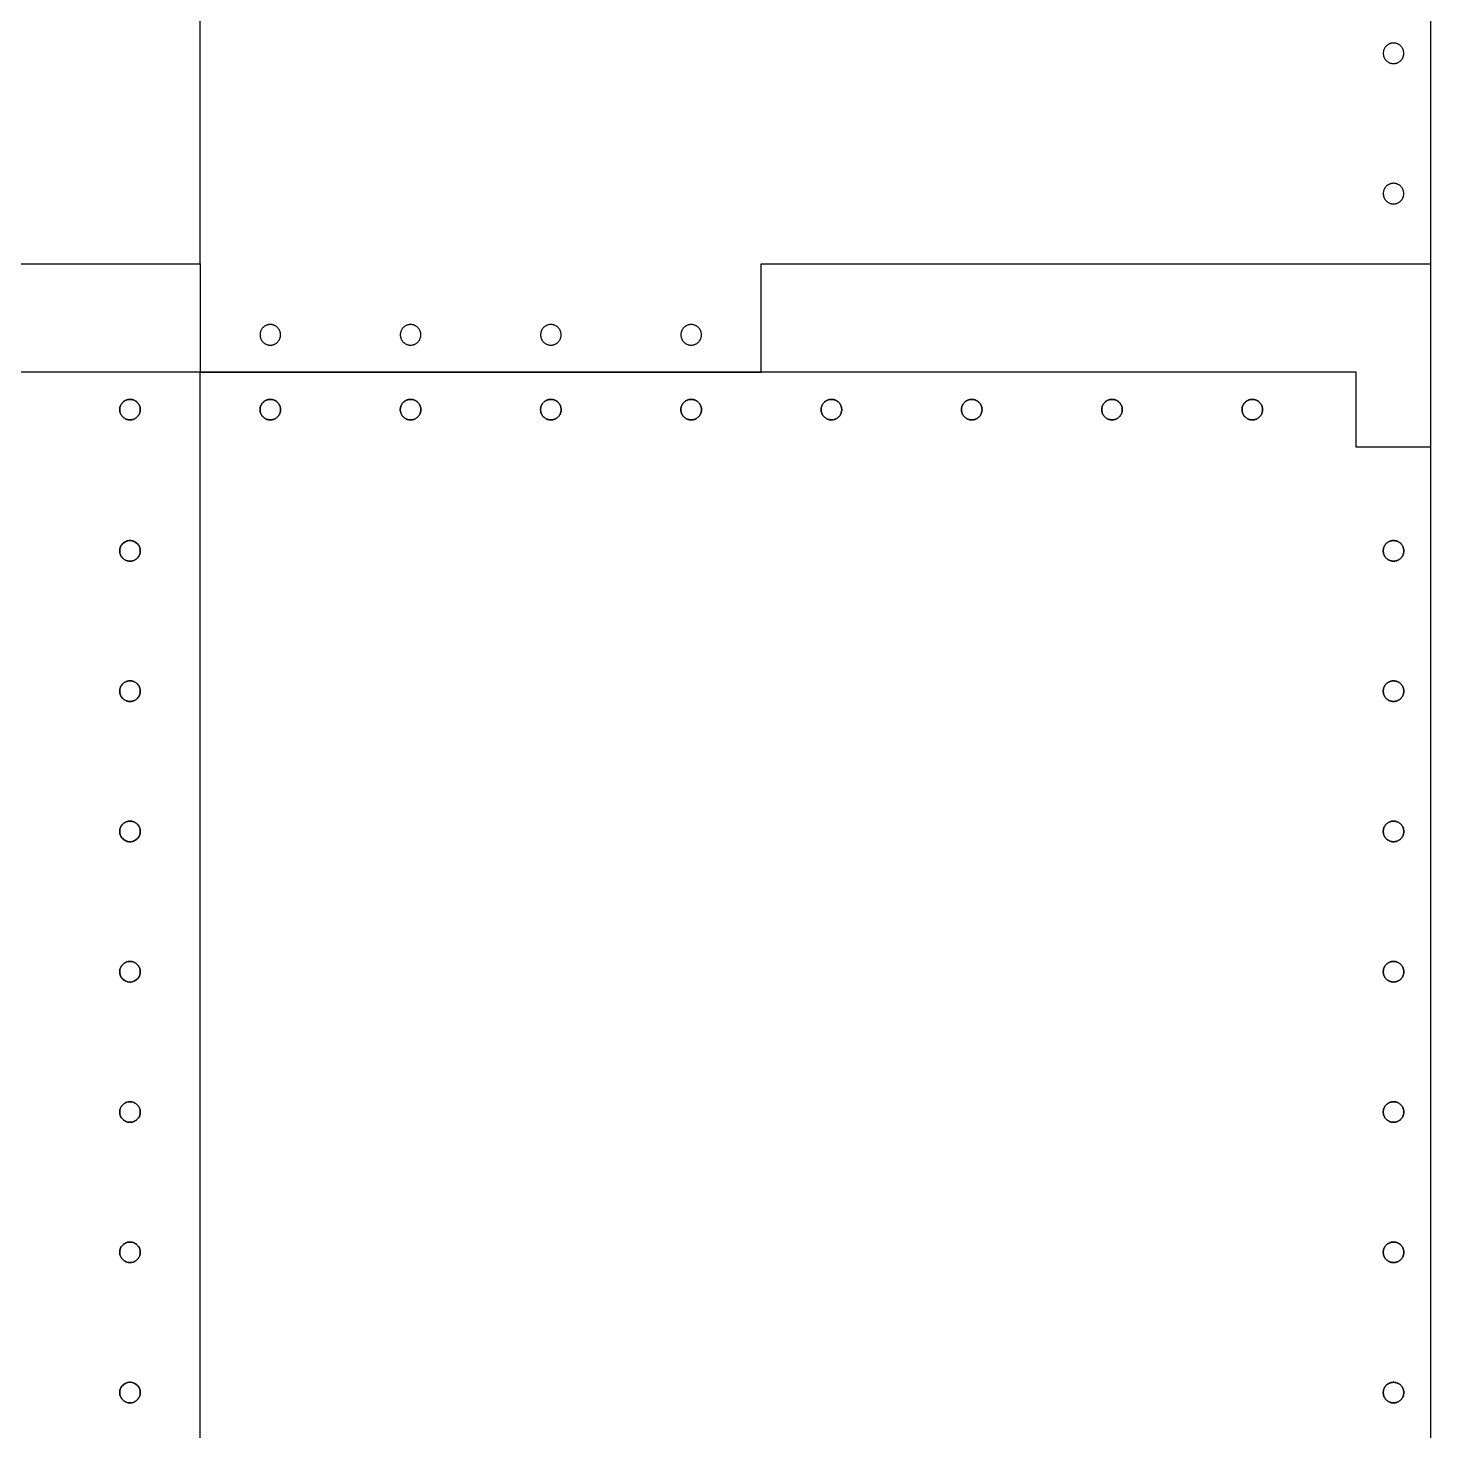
# Model space of a CAD drawing. Header units: millimetres. Extents: x -1864 to 9568, y -1616 to 1889.
# Drawn here: x -1114 to -364, y -866 to -116 of the extents above; entities that cross this region are included whole.
import ezdxf

# ---------------------------------------------------------------- set-up
doc = ezdxf.new("R2010")
doc.units = ezdxf.units.MM
doc.header["$MEASUREMENT"] = 0
doc.layers.add('cotes', color=7, linetype='Continuous', true_color=0x000000)
doc.layers.add('platen', color=7, linetype='Continuous', true_color=0x007f00)

# ---------------------------------------------------------------- blocks, each defined once
blk = doc.blocks.new('plaat base')
at = {"layer": 'platen'}
for p, q in [((658, -1200), (658, 0)), ((658, -1200, 18), (658, 0, 18)), ((1290.5, -1087.5), (1290.5, -1087.5, 18)), ((1296, -1082), (1296, -1082, 18)), ((1301.5, -1087.5), (1301.5, -1087.5, 18)), ((1296, -1093), (1296, -1093, 18)), ((1290.5, -1162.5), (1290.5, -1162.5, 18)), ((1296, -1157), (1296, -1157, 18)), ((1301.5, -1162.5), (1301.5, -1162.5, 18)), ((1296, -1168), (1296, -1168, 18)), ((695.5, -1232.5), (695.5, -1232.5, 18)), ((770.5, -1232.5), (770.5, -1232.5, 18)), ((845.5, -1232.5), (845.5, -1232.5, 18)), ((920.5, -1232.5), (920.5, -1232.5, 18)), ((690, -1238), (690, -1238, 18)), ((695.5, -1243.5), (695.5, -1243.5, 18)), ((701, -1238), (701, -1238, 18)), ((765, -1238), (765, -1238, 18)), ((770.5, -1243.5), (770.5, -1243.5, 18)), ((776, -1238), (776, -1238, 18)), ((840, -1238), (840, -1238, 18)), ((845.5, -1243.5), (845.5, -1243.5, 18)), ((851, -1238), (851, -1238, 18)), ((915, -1238), (915, -1238, 18)), ((920.5, -1243.5), (920.5, -1243.5, 18)), ((926, -1238), (926, -1238, 18))]:
    blk.add_line(p, q, dxfattribs=at)
for points in [[(1316, -1200), (1316, -1050), (1316, -900)], [(1316, -1200, 18), (1316, -1050, 18), (1316, -900, 18)], [(1316, -1200, 9), (1316, -1050, 9), (1316, -900, 9)], [(358, -1200), (508, -1200), (658, -1200)], [(358, -1200, 18), (508, -1200, 18), (658, -1200, 18)], [(358, -1200, 9), (508, -1200, 9), (658, -1200, 9)], [(658, -1200), (658, -1200, 9), (658, -1200, 18)], [(658, -1200), (658, -1229), (658, -1258)], [(658, -1200, 18), (658, -1229, 18), (658, -1258, 18)], [(658, -1200, 9), (658, -1229, 9), (658, -1258, 9)], [(958, -1258), (958, -1229), (958, -1200)], [(958, -1200), (958, -1200, 9), (958, -1200, 18)], [(958, -1258, 18), (958, -1229, 18), (958, -1200, 18)], [(958, -1200), (1137, -1200), (1316, -1200)], [(958, -1200, 18), (1137, -1200, 18), (1316, -1200, 18)], [(958, -1258, 9), (958, -1229, 9), (958, -1200, 9)], [(958, -1200, 9), (1137, -1200, 9), (1316, -1200, 9)], [(1137, -1200), (1137, -1200, 9), (1137, -1200, 18)], [(1316, -1200), (1316, -1200, 9), (1316, -1200, 18)], [(658, -1229), (658, -1229, 9), (658, -1229, 18)], [(958, -1229), (958, -1229, 9), (958, -1229, 18)], [(658, -1258), (658, -1258, 9), (658, -1258, 18)], [(658, -1258), (808, -1258), (958, -1258)], [(658, -1258, 18), (808, -1258, 18), (958, -1258, 18)], [(658, -1258, 9), (808, -1258, 9), (958, -1258, 9)], [(808, -1258), (808, -1258, 9), (808, -1258, 18)], [(958, -1258), (958, -1258, 9), (958, -1258, 18)]]:
    blk.add_open_spline(points, degree=2, dxfattribs=at)
for points in [[(1290.5, -1087.5), (1290.5, -1082), (1296, -1082), (1301.5, -1082), (1301.5, -1087.5), (1301.5, -1093), (1296, -1093), (1290.5, -1093), (1290.5, -1087.5)], [(1290.5, -1087.5, 18), (1290.5, -1082, 18), (1296, -1082, 18), (1301.5, -1082, 18), (1301.5, -1087.5, 18), (1301.5, -1093, 18), (1296, -1093, 18), (1290.5, -1093, 18), (1290.5, -1087.5, 18)], [(1290.5, -1162.5), (1290.5, -1157), (1296, -1157), (1301.5, -1157), (1301.5, -1162.5), (1301.5, -1168), (1296, -1168), (1290.5, -1168), (1290.5, -1162.5)], [(1290.5, -1162.5, 18), (1290.5, -1157, 18), (1296, -1157, 18), (1301.5, -1157, 18), (1301.5, -1162.5, 18), (1301.5, -1168, 18), (1296, -1168, 18), (1290.5, -1168, 18), (1290.5, -1162.5, 18)], [(695.5, -1243.5), (690, -1243.5), (690, -1238), (690, -1232.5), (695.5, -1232.5), (701, -1232.5), (701, -1238), (701, -1243.5), (695.5, -1243.5)], [(695.5, -1243.5, 18), (690, -1243.5, 18), (690, -1238, 18), (690, -1232.5, 18), (695.5, -1232.5, 18), (701, -1232.5, 18), (701, -1238, 18), (701, -1243.5, 18), (695.5, -1243.5, 18)], [(770.5, -1243.5), (765, -1243.5), (765, -1238), (765, -1232.5), (770.5, -1232.5), (776, -1232.5), (776, -1238), (776, -1243.5), (770.5, -1243.5)], [(770.5, -1243.5, 18), (765, -1243.5, 18), (765, -1238, 18), (765, -1232.5, 18), (770.5, -1232.5, 18), (776, -1232.5, 18), (776, -1238, 18), (776, -1243.5, 18), (770.5, -1243.5, 18)], [(845.5, -1243.5), (840, -1243.5), (840, -1238), (840, -1232.5), (845.5, -1232.5), (851, -1232.5), (851, -1238), (851, -1243.5), (845.5, -1243.5)], [(845.5, -1243.5, 18), (840, -1243.5, 18), (840, -1238, 18), (840, -1232.5, 18), (845.5, -1232.5, 18), (851, -1232.5, 18), (851, -1238, 18), (851, -1243.5, 18), (845.5, -1243.5, 18)], [(920.5, -1243.5), (915, -1243.5), (915, -1238), (915, -1232.5), (920.5, -1232.5), (926, -1232.5), (926, -1238), (926, -1243.5), (920.5, -1243.5)], [(920.5, -1243.5, 18), (915, -1243.5, 18), (915, -1238, 18), (915, -1232.5, 18), (920.5, -1232.5, 18), (926, -1232.5, 18), (926, -1238, 18), (926, -1243.5, 18), (920.5, -1243.5, 18)]]:
    blk.add_rational_spline(points, [1, 0.707106781187, 1, 0.707106781187, 1, 0.707106781187, 1, 0.707106781187, 1], degree=2, knots=[-31.415927, -31.415927, -31.415927, -23.561945, -23.561945, -15.707963, -15.707963, -7.853982, -7.853982, 0, 0, 0], dxfattribs=at)
blk = doc.blocks.new('top plaat')
at = {"layer": 'platen'}
for p, q in [((658, -1276), (658, 40)), ((658, -1276, 18), (658, 40, 18)), ((620.5, 25.5), (620.5, 25.5, 18)), ((695.5, 25.5), (695.5, 25.5, 18)), ((770.5, 25.5), (770.5, 25.5, 18)), ((845.5, 25.5), (845.5, 25.5, 18)), ((920.5, 25.5), (920.5, 25.5, 18)), ((995.5, 25.5), (995.5, 25.5, 18)), ((1070.5, 25.5), (1070.5, 25.5, 18)), ((1145.5, 25.5), (1145.5, 25.5, 18)), ((1220.5, 25.5), (1220.5, 25.5, 18)), ((615, 20), (615, 20, 18)), ((626, 20), (626, 20, 18)), ((690, 20), (690, 20, 18)), ((701, 20), (701, 20, 18)), ((765, 20), (765, 20, 18)), ((776, 20), (776, 20, 18)), ((840, 20), (840, 20, 18)), ((851, 20), (851, 20, 18)), ((915, 20), (915, 20, 18)), ((926, 20), (926, 20, 18)), ((990, 20), (990, 20, 18)), ((1001, 20), (1001, 20, 18)), ((1065, 20), (1065, 20, 18)), ((1076, 20), (1076, 20, 18)), ((1140, 20), (1140, 20, 18)), ((1151, 20), (1151, 20, 18)), ((1215, 20), (1215, 20, 18)), ((1226, 20), (1226, 20, 18)), ((620.5, 14.5), (620.5, 14.5, 18)), ((695.5, 14.5), (695.5, 14.5, 18)), ((770.5, 14.5), (770.5, 14.5, 18)), ((845.5, 14.5), (845.5, 14.5, 18)), ((920.5, 14.5), (920.5, 14.5, 18)), ((995.5, 14.5), (995.5, 14.5, 18)), ((1070.5, 14.5), (1070.5, 14.5, 18)), ((1145.5, 14.5), (1145.5, 14.5, 18)), ((1220.5, 14.5), (1220.5, 14.5, 18)), ((620.5, -50), (620.5, -50, 18)), ((1296, -50), (1296, -50, 18)), ((615, -55.5), (615, -55.5, 18)), ((626, -55.5), (626, -55.5, 18)), ((1290.5, -55.5), (1290.5, -55.5, 18)), ((1301.5, -55.5), (1301.5, -55.5, 18)), ((620.5, -61), (620.5, -61, 18)), ((1296, -61), (1296, -61, 18)), ((620.5, -125), (620.5, -125, 18)), ((1296, -125), (1296, -125, 18)), ((615, -130.5), (615, -130.5, 18)), ((626, -130.5), (626, -130.5, 18)), ((1290.5, -130.5), (1290.5, -130.5, 18)), ((1301.5, -130.5), (1301.5, -130.5, 18)), ((620.5, -136), (620.5, -136, 18)), ((1296, -136), (1296, -136, 18)), ((620.5, -200), (620.5, -200, 18)), ((1296, -200), (1296, -200, 18)), ((615, -205.5), (615, -205.5, 18)), ((626, -205.5), (626, -205.5, 18)), ((1290.5, -205.5), (1290.5, -205.5, 18)), ((1301.5, -205.5), (1301.5, -205.5, 18)), ((620.5, -211), (620.5, -211, 18)), ((1296, -211), (1296, -211, 18)), ((620.5, -275), (620.5, -275, 18)), ((1296, -275), (1296, -275, 18)), ((615, -280.5), (615, -280.5, 18)), ((626, -280.5), (626, -280.5, 18)), ((1290.5, -280.5), (1290.5, -280.5, 18)), ((1301.5, -280.5), (1301.5, -280.5, 18)), ((620.5, -286), (620.5, -286, 18)), ((1296, -286), (1296, -286, 18)), ((620.5, -350), (620.5, -350, 18)), ((1296, -350), (1296, -350, 18)), ((615, -355.5), (615, -355.5, 18)), ((626, -355.5), (626, -355.5, 18)), ((1290.5, -355.5), (1290.5, -355.5, 18)), ((1301.5, -355.5), (1301.5, -355.5, 18)), ((620.5, -361), (620.5, -361, 18)), ((1296, -361), (1296, -361, 18)), ((620.5, -425), (620.5, -425, 18)), ((1296, -425), (1296, -425, 18)), ((615, -430.5), (615, -430.5, 18)), ((626, -430.5), (626, -430.5, 18)), ((1290.5, -430.5), (1290.5, -430.5, 18)), ((1301.5, -430.5), (1301.5, -430.5, 18)), ((620.5, -436), (620.5, -436, 18)), ((1296, -436), (1296, -436, 18)), ((620.5, -500), (620.5, -500, 18)), ((1296, -500), (1296, -500, 18)), ((615, -505.5), (615, -505.5, 18)), ((626, -505.5), (626, -505.5, 18)), ((1290.5, -505.5), (1290.5, -505.5, 18)), ((1301.5, -505.5), (1301.5, -505.5, 18)), ((620.5, -511), (620.5, -511, 18)), ((1296, -511), (1296, -511, 18))]:
    blk.add_line(p, q, dxfattribs=at)
for centre in [(620.5, -55.5, 9), (620.5, -130.5, 9), (620.5, -205.5, 9), (620.5, -280.5, 9), (620.5, -355.5, 9), (620.5, -430.5, 9), (620.5, -505.5, 9)]:
    blk.add_circle(centre, 5.5, dxfattribs=at)
for points in [[(658, 40), (349, 40), (40, 40)], [(658, 40, 18), (349, 40, 18), (40, 40, 18)], [(658, 40, 9), (349, 40, 9), (40, 40, 9)], [(658, 40), (658, 40, 9), (658, 40, 18)], [(1276, 40), (967, 40), (658, 40)], [(1276, 40, 18), (967, 40, 18), (658, 40, 18)], [(1276, 40, 9), (967, 40, 9), (658, 40, 9)], [(967, 40), (967, 40, 9), (967, 40, 18)], [(1276, 0), (1276, 20), (1276, 40)], [(1276, 40), (1276, 40, 9), (1276, 40, 18)], [(1276, 0, 18), (1276, 20, 18), (1276, 40, 18)], [(1276, 0, 9), (1276, 20, 9), (1276, 40, 9)], [(1276, 20), (1276, 20, 9), (1276, 20, 18)], [(1316, 0), (1296, 0), (1276, 0)], [(1276, 0), (1276, 0, 9), (1276, 0, 18)], [(1316, 0, 18), (1296, 0, 18), (1276, 0, 18)], [(1316, 0, 9), (1296, 0, 9), (1276, 0, 9)], [(1296, 0), (1296, 0, 9), (1296, 0, 18)], [(1316, 0), (1316, 0, 9), (1316, 0, 18)]]:
    blk.add_open_spline(points, degree=2, dxfattribs=at)
for points, knots in [([(620.5, 25.5), (626, 25.5), (626, 20), (626, 14.5), (620.5, 14.5), (615, 14.5), (615, 20), (615, 25.5), (620.5, 25.5)], [-31.415927, -31.415927, -31.415927, -23.561945, -23.561945, -15.707963, -15.707963, -7.853982, -7.853982, 0, 0, 0]), ([(620.5, 25.5, 18), (626, 25.5, 18), (626, 20, 18), (626, 14.5, 18), (620.5, 14.5, 18), (615, 14.5, 18), (615, 20, 18), (615, 25.5, 18), (620.5, 25.5, 18)], [-31.415927, -31.415927, -31.415927, -23.561945, -23.561945, -15.707963, -15.707963, -7.853982, -7.853982, 0, 0, 0]), ([(620.5, 25.5, 9), (615, 25.5, 9), (615, 20, 9), (615, 14.5, 9), (620.5, 14.5, 9), (626, 14.5, 9), (626, 20, 9), (626, 25.5, 9), (620.5, 25.5, 9)], [0, 0, 0, 7.853982, 7.853982, 15.707963, 15.707963, 23.561945, 23.561945, 31.415927, 31.415927, 31.415927]), ([(695.5, 25.5), (701, 25.5), (701, 20), (701, 14.5), (695.5, 14.5), (690, 14.5), (690, 20), (690, 25.5), (695.5, 25.5)], [-31.415927, -31.415927, -31.415927, -23.561945, -23.561945, -15.707963, -15.707963, -7.853982, -7.853982, 0, 0, 0]), ([(695.5, 25.5, 18), (701, 25.5, 18), (701, 20, 18), (701, 14.5, 18), (695.5, 14.5, 18), (690, 14.5, 18), (690, 20, 18), (690, 25.5, 18), (695.5, 25.5, 18)], [-31.415927, -31.415927, -31.415927, -23.561945, -23.561945, -15.707963, -15.707963, -7.853982, -7.853982, 0, 0, 0]), ([(695.5, 25.5, 9), (690, 25.5, 9), (690, 20, 9), (690, 14.5, 9), (695.5, 14.5, 9), (701, 14.5, 9), (701, 20, 9), (701, 25.5, 9), (695.5, 25.5, 9)], [0, 0, 0, 7.853982, 7.853982, 15.707963, 15.707963, 23.561945, 23.561945, 31.415927, 31.415927, 31.415927]), ([(770.5, 25.5), (776, 25.5), (776, 20), (776, 14.5), (770.5, 14.5), (765, 14.5), (765, 20), (765, 25.5), (770.5, 25.5)], [-31.415927, -31.415927, -31.415927, -23.561945, -23.561945, -15.707963, -15.707963, -7.853982, -7.853982, 0, 0, 0]), ([(770.5, 25.5, 18), (776, 25.5, 18), (776, 20, 18), (776, 14.5, 18), (770.5, 14.5, 18), (765, 14.5, 18), (765, 20, 18), (765, 25.5, 18), (770.5, 25.5, 18)], [-31.415927, -31.415927, -31.415927, -23.561945, -23.561945, -15.707963, -15.707963, -7.853982, -7.853982, 0, 0, 0]), ([(770.5, 25.5, 9), (765, 25.5, 9), (765, 20, 9), (765, 14.5, 9), (770.5, 14.5, 9), (776, 14.5, 9), (776, 20, 9), (776, 25.5, 9), (770.5, 25.5, 9)], [0, 0, 0, 7.853982, 7.853982, 15.707963, 15.707963, 23.561945, 23.561945, 31.415927, 31.415927, 31.415927]), ([(845.5, 25.5), (851, 25.5), (851, 20), (851, 14.5), (845.5, 14.5), (840, 14.5), (840, 20), (840, 25.5), (845.5, 25.5)], [-31.415927, -31.415927, -31.415927, -23.561945, -23.561945, -15.707963, -15.707963, -7.853982, -7.853982, 0, 0, 0]), ([(845.5, 25.5, 18), (851, 25.5, 18), (851, 20, 18), (851, 14.5, 18), (845.5, 14.5, 18), (840, 14.5, 18), (840, 20, 18), (840, 25.5, 18), (845.5, 25.5, 18)], [-31.415927, -31.415927, -31.415927, -23.561945, -23.561945, -15.707963, -15.707963, -7.853982, -7.853982, 0, 0, 0]), ([(845.5, 25.5, 9), (840, 25.5, 9), (840, 20, 9), (840, 14.5, 9), (845.5, 14.5, 9), (851, 14.5, 9), (851, 20, 9), (851, 25.5, 9), (845.5, 25.5, 9)], [0, 0, 0, 7.853982, 7.853982, 15.707963, 15.707963, 23.561945, 23.561945, 31.415927, 31.415927, 31.415927]), ([(920.5, 25.5), (926, 25.5), (926, 20), (926, 14.5), (920.5, 14.5), (915, 14.5), (915, 20), (915, 25.5), (920.5, 25.5)], [-31.415927, -31.415927, -31.415927, -23.561945, -23.561945, -15.707963, -15.707963, -7.853982, -7.853982, 0, 0, 0]), ([(920.5, 25.5, 18), (926, 25.5, 18), (926, 20, 18), (926, 14.5, 18), (920.5, 14.5, 18), (915, 14.5, 18), (915, 20, 18), (915, 25.5, 18), (920.5, 25.5, 18)], [-31.415927, -31.415927, -31.415927, -23.561945, -23.561945, -15.707963, -15.707963, -7.853982, -7.853982, 0, 0, 0]), ([(920.5, 25.5, 9), (915, 25.5, 9), (915, 20, 9), (915, 14.5, 9), (920.5, 14.5, 9), (926, 14.5, 9), (926, 20, 9), (926, 25.5, 9), (920.5, 25.5, 9)], [0, 0, 0, 7.853982, 7.853982, 15.707963, 15.707963, 23.561945, 23.561945, 31.415927, 31.415927, 31.415927]), ([(995.5, 25.5), (1001, 25.5), (1001, 20), (1001, 14.5), (995.5, 14.5), (990, 14.5), (990, 20), (990, 25.5), (995.5, 25.5)], [-31.415927, -31.415927, -31.415927, -23.561945, -23.561945, -15.707963, -15.707963, -7.853982, -7.853982, 0, 0, 0]), ([(995.5, 25.5, 18), (1001, 25.5, 18), (1001, 20, 18), (1001, 14.5, 18), (995.5, 14.5, 18), (990, 14.5, 18), (990, 20, 18), (990, 25.5, 18), (995.5, 25.5, 18)], [-31.415927, -31.415927, -31.415927, -23.561945, -23.561945, -15.707963, -15.707963, -7.853982, -7.853982, 0, 0, 0]), ([(995.5, 25.5, 9), (990, 25.5, 9), (990, 20, 9), (990, 14.5, 9), (995.5, 14.5, 9), (1001, 14.5, 9), (1001, 20, 9), (1001, 25.5, 9), (995.5, 25.5, 9)], [0, 0, 0, 7.853982, 7.853982, 15.707963, 15.707963, 23.561945, 23.561945, 31.415927, 31.415927, 31.415927]), ([(1070.5, 25.5), (1076, 25.5), (1076, 20), (1076, 14.5), (1070.5, 14.5), (1065, 14.5), (1065, 20), (1065, 25.5), (1070.5, 25.5)], [-31.415927, -31.415927, -31.415927, -23.561945, -23.561945, -15.707963, -15.707963, -7.853982, -7.853982, 0, 0, 0]), ([(1070.5, 25.5, 18), (1076, 25.5, 18), (1076, 20, 18), (1076, 14.5, 18), (1070.5, 14.5, 18), (1065, 14.5, 18), (1065, 20, 18), (1065, 25.5, 18), (1070.5, 25.5, 18)], [-31.415927, -31.415927, -31.415927, -23.561945, -23.561945, -15.707963, -15.707963, -7.853982, -7.853982, 0, 0, 0]), ([(1070.5, 25.5, 9), (1065, 25.5, 9), (1065, 20, 9), (1065, 14.5, 9), (1070.5, 14.5, 9), (1076, 14.5, 9), (1076, 20, 9), (1076, 25.5, 9), (1070.5, 25.5, 9)], [0, 0, 0, 7.853982, 7.853982, 15.707963, 15.707963, 23.561945, 23.561945, 31.415927, 31.415927, 31.415927]), ([(1145.5, 25.5), (1151, 25.5), (1151, 20), (1151, 14.5), (1145.5, 14.5), (1140, 14.5), (1140, 20), (1140, 25.5), (1145.5, 25.5)], [-31.415927, -31.415927, -31.415927, -23.561945, -23.561945, -15.707963, -15.707963, -7.853982, -7.853982, 0, 0, 0]), ([(1145.5, 25.5, 18), (1151, 25.5, 18), (1151, 20, 18), (1151, 14.5, 18), (1145.5, 14.5, 18), (1140, 14.5, 18), (1140, 20, 18), (1140, 25.5, 18), (1145.5, 25.5, 18)], [-31.415927, -31.415927, -31.415927, -23.561945, -23.561945, -15.707963, -15.707963, -7.853982, -7.853982, 0, 0, 0]), ([(1145.5, 25.5, 9), (1140, 25.5, 9), (1140, 20, 9), (1140, 14.5, 9), (1145.5, 14.5, 9), (1151, 14.5, 9), (1151, 20, 9), (1151, 25.5, 9), (1145.5, 25.5, 9)], [0, 0, 0, 7.853982, 7.853982, 15.707963, 15.707963, 23.561945, 23.561945, 31.415927, 31.415927, 31.415927]), ([(1220.5, 25.5), (1226, 25.5), (1226, 20), (1226, 14.5), (1220.5, 14.5), (1215, 14.5), (1215, 20), (1215, 25.5), (1220.5, 25.5)], [-31.415927, -31.415927, -31.415927, -23.561945, -23.561945, -15.707963, -15.707963, -7.853982, -7.853982, 0, 0, 0]), ([(1220.5, 25.5, 18), (1226, 25.5, 18), (1226, 20, 18), (1226, 14.5, 18), (1220.5, 14.5, 18), (1215, 14.5, 18), (1215, 20, 18), (1215, 25.5, 18), (1220.5, 25.5, 18)], [-31.415927, -31.415927, -31.415927, -23.561945, -23.561945, -15.707963, -15.707963, -7.853982, -7.853982, 0, 0, 0]), ([(1220.5, 25.5, 9), (1215, 25.5, 9), (1215, 20, 9), (1215, 14.5, 9), (1220.5, 14.5, 9), (1226, 14.5, 9), (1226, 20, 9), (1226, 25.5, 9), (1220.5, 25.5, 9)], [0, 0, 0, 7.853982, 7.853982, 15.707963, 15.707963, 23.561945, 23.561945, 31.415927, 31.415927, 31.415927]), ([(626, -55.5), (626, -61), (620.5, -61), (615, -61), (615, -55.5), (615, -50), (620.5, -50), (626, -50), (626, -55.5)], [-37.699112, -37.699112, -37.699112, -28.274334, -28.274334, -18.849556, -18.849556, -9.424778, -9.424778, 0, 0, 0]), ([(626, -55.5, 18), (626, -61, 18), (620.5, -61, 18), (615, -61, 18), (615, -55.5, 18), (615, -50, 18), (620.5, -50, 18), (626, -50, 18), (626, -55.5, 18)], [-37.699112, -37.699112, -37.699112, -28.274334, -28.274334, -18.849556, -18.849556, -9.424778, -9.424778, 0, 0, 0]), ([(1290.5, -55.5), (1290.5, -50), (1296, -50), (1301.5, -50), (1301.5, -55.5), (1301.5, -61), (1296, -61), (1290.5, -61), (1290.5, -55.5)], [-31.415927, -31.415927, -31.415927, -23.561945, -23.561945, -15.707963, -15.707963, -7.853982, -7.853982, 0, 0, 0]), ([(1290.5, -55.5, 18), (1290.5, -50, 18), (1296, -50, 18), (1301.5, -50, 18), (1301.5, -55.5, 18), (1301.5, -61, 18), (1296, -61, 18), (1290.5, -61, 18), (1290.5, -55.5, 18)], [-31.415927, -31.415927, -31.415927, -23.561945, -23.561945, -15.707963, -15.707963, -7.853982, -7.853982, 0, 0, 0]), ([(1290.5, -55.5, 9), (1290.5, -61, 9), (1296, -61, 9), (1301.5, -61, 9), (1301.5, -55.5, 9), (1301.5, -50, 9), (1296, -50, 9), (1290.5, -50, 9), (1290.5, -55.5, 9)], [0, 0, 0, 7.853982, 7.853982, 15.707963, 15.707963, 23.561945, 23.561945, 31.415927, 31.415927, 31.415927]), ([(626, -130.5), (626, -136), (620.5, -136), (615, -136), (615, -130.5), (615, -125), (620.5, -125), (626, -125), (626, -130.5)], [0, 0, 0, 9.424778, 9.424778, 18.849556, 18.849556, 28.274334, 28.274334, 37.699112, 37.699112, 37.699112]), ([(626, -130.5, 18), (626, -136, 18), (620.5, -136, 18), (615, -136, 18), (615, -130.5, 18), (615, -125, 18), (620.5, -125, 18), (626, -125, 18), (626, -130.5, 18)], [0, 0, 0, 9.424778, 9.424778, 18.849556, 18.849556, 28.274334, 28.274334, 37.699112, 37.699112, 37.699112]), ([(1290.5, -130.5), (1290.5, -125), (1296, -125), (1301.5, -125), (1301.5, -130.5), (1301.5, -136), (1296, -136), (1290.5, -136), (1290.5, -130.5)], [-31.415927, -31.415927, -31.415927, -23.561945, -23.561945, -15.707963, -15.707963, -7.853982, -7.853982, 0, 0, 0]), ([(1290.5, -130.5, 18), (1290.5, -125, 18), (1296, -125, 18), (1301.5, -125, 18), (1301.5, -130.5, 18), (1301.5, -136, 18), (1296, -136, 18), (1290.5, -136, 18), (1290.5, -130.5, 18)], [-31.415927, -31.415927, -31.415927, -23.561945, -23.561945, -15.707963, -15.707963, -7.853982, -7.853982, 0, 0, 0]), ([(1290.5, -130.5, 9), (1290.5, -136, 9), (1296, -136, 9), (1301.5, -136, 9), (1301.5, -130.5, 9), (1301.5, -125, 9), (1296, -125, 9), (1290.5, -125, 9), (1290.5, -130.5, 9)], [0, 0, 0, 7.853982, 7.853982, 15.707963, 15.707963, 23.561945, 23.561945, 31.415927, 31.415927, 31.415927]), ([(626, -205.5), (626, -211), (620.5, -211), (615, -211), (615, -205.5), (615, -200), (620.5, -200), (626, -200), (626, -205.5)], [-37.699112, -37.699112, -37.699112, -28.274334, -28.274334, -18.849556, -18.849556, -9.424778, -9.424778, 0, 0, 0]), ([(626, -205.5, 18), (626, -211, 18), (620.5, -211, 18), (615, -211, 18), (615, -205.5, 18), (615, -200, 18), (620.5, -200, 18), (626, -200, 18), (626, -205.5, 18)], [-37.699112, -37.699112, -37.699112, -28.274334, -28.274334, -18.849556, -18.849556, -9.424778, -9.424778, 0, 0, 0]), ([(1290.5, -205.5), (1290.5, -200), (1296, -200), (1301.5, -200), (1301.5, -205.5), (1301.5, -211), (1296, -211), (1290.5, -211), (1290.5, -205.5)], [-31.415927, -31.415927, -31.415927, -23.561945, -23.561945, -15.707963, -15.707963, -7.853982, -7.853982, 0, 0, 0]), ([(1290.5, -205.5, 18), (1290.5, -200, 18), (1296, -200, 18), (1301.5, -200, 18), (1301.5, -205.5, 18), (1301.5, -211, 18), (1296, -211, 18), (1290.5, -211, 18), (1290.5, -205.5, 18)], [-31.415927, -31.415927, -31.415927, -23.561945, -23.561945, -15.707963, -15.707963, -7.853982, -7.853982, 0, 0, 0]), ([(1290.5, -205.5, 9), (1290.5, -211, 9), (1296, -211, 9), (1301.5, -211, 9), (1301.5, -205.5, 9), (1301.5, -200, 9), (1296, -200, 9), (1290.5, -200, 9), (1290.5, -205.5, 9)], [0, 0, 0, 7.853982, 7.853982, 15.707963, 15.707963, 23.561945, 23.561945, 31.415927, 31.415927, 31.415927]), ([(626, -280.5), (626, -286), (620.5, -286), (615, -286), (615, -280.5), (615, -275), (620.5, -275), (626, -275), (626, -280.5)], [-37.699112, -37.699112, -37.699112, -28.274334, -28.274334, -18.849556, -18.849556, -9.424778, -9.424778, 0, 0, 0]), ([(626, -280.5, 18), (626, -286, 18), (620.5, -286, 18), (615, -286, 18), (615, -280.5, 18), (615, -275, 18), (620.5, -275, 18), (626, -275, 18), (626, -280.5, 18)], [-37.699112, -37.699112, -37.699112, -28.274334, -28.274334, -18.849556, -18.849556, -9.424778, -9.424778, 0, 0, 0]), ([(1290.5, -280.5), (1290.5, -275), (1296, -275), (1301.5, -275), (1301.5, -280.5), (1301.5, -286), (1296, -286), (1290.5, -286), (1290.5, -280.5)], [-31.415927, -31.415927, -31.415927, -23.561945, -23.561945, -15.707963, -15.707963, -7.853982, -7.853982, 0, 0, 0]), ([(1290.5, -280.5, 18), (1290.5, -275, 18), (1296, -275, 18), (1301.5, -275, 18), (1301.5, -280.5, 18), (1301.5, -286, 18), (1296, -286, 18), (1290.5, -286, 18), (1290.5, -280.5, 18)], [-31.415927, -31.415927, -31.415927, -23.561945, -23.561945, -15.707963, -15.707963, -7.853982, -7.853982, 0, 0, 0]), ([(1290.5, -280.5, 9), (1290.5, -286, 9), (1296, -286, 9), (1301.5, -286, 9), (1301.5, -280.5, 9), (1301.5, -275, 9), (1296, -275, 9), (1290.5, -275, 9), (1290.5, -280.5, 9)], [0, 0, 0, 7.853982, 7.853982, 15.707963, 15.707963, 23.561945, 23.561945, 31.415927, 31.415927, 31.415927]), ([(626, -355.5), (626, -361), (620.5, -361), (615, -361), (615, -355.5), (615, -350), (620.5, -350), (626, -350), (626, -355.5)], [-37.699112, -37.699112, -37.699112, -28.274334, -28.274334, -18.849556, -18.849556, -9.424778, -9.424778, 0, 0, 0]), ([(626, -355.5, 18), (626, -361, 18), (620.5, -361, 18), (615, -361, 18), (615, -355.5, 18), (615, -350, 18), (620.5, -350, 18), (626, -350, 18), (626, -355.5, 18)], [-37.699112, -37.699112, -37.699112, -28.274334, -28.274334, -18.849556, -18.849556, -9.424778, -9.424778, 0, 0, 0]), ([(1290.5, -355.5), (1290.5, -350), (1296, -350), (1301.5, -350), (1301.5, -355.5), (1301.5, -361), (1296, -361), (1290.5, -361), (1290.5, -355.5)], [-31.415927, -31.415927, -31.415927, -23.561945, -23.561945, -15.707963, -15.707963, -7.853982, -7.853982, 0, 0, 0]), ([(1290.5, -355.5, 18), (1290.5, -350, 18), (1296, -350, 18), (1301.5, -350, 18), (1301.5, -355.5, 18), (1301.5, -361, 18), (1296, -361, 18), (1290.5, -361, 18), (1290.5, -355.5, 18)], [-31.415927, -31.415927, -31.415927, -23.561945, -23.561945, -15.707963, -15.707963, -7.853982, -7.853982, 0, 0, 0]), ([(1290.5, -355.5, 9), (1290.5, -361, 9), (1296, -361, 9), (1301.5, -361, 9), (1301.5, -355.5, 9), (1301.5, -350, 9), (1296, -350, 9), (1290.5, -350, 9), (1290.5, -355.5, 9)], [0, 0, 0, 7.853982, 7.853982, 15.707963, 15.707963, 23.561945, 23.561945, 31.415927, 31.415927, 31.415927]), ([(626, -430.5), (626, -436), (620.5, -436), (615, -436), (615, -430.5), (615, -425), (620.5, -425), (626, -425), (626, -430.5)], [-37.699112, -37.699112, -37.699112, -28.274334, -28.274334, -18.849556, -18.849556, -9.424778, -9.424778, 0, 0, 0]), ([(626, -430.5, 18), (626, -436, 18), (620.5, -436, 18), (615, -436, 18), (615, -430.5, 18), (615, -425, 18), (620.5, -425, 18), (626, -425, 18), (626, -430.5, 18)], [-37.699112, -37.699112, -37.699112, -28.274334, -28.274334, -18.849556, -18.849556, -9.424778, -9.424778, 0, 0, 0]), ([(1290.5, -430.5), (1290.5, -425), (1296, -425), (1301.5, -425), (1301.5, -430.5), (1301.5, -436), (1296, -436), (1290.5, -436), (1290.5, -430.5)], [-31.415927, -31.415927, -31.415927, -23.561945, -23.561945, -15.707963, -15.707963, -7.853982, -7.853982, 0, 0, 0]), ([(1290.5, -430.5, 18), (1290.5, -425, 18), (1296, -425, 18), (1301.5, -425, 18), (1301.5, -430.5, 18), (1301.5, -436, 18), (1296, -436, 18), (1290.5, -436, 18), (1290.5, -430.5, 18)], [-31.415927, -31.415927, -31.415927, -23.561945, -23.561945, -15.707963, -15.707963, -7.853982, -7.853982, 0, 0, 0]), ([(1290.5, -430.5, 9), (1290.5, -436, 9), (1296, -436, 9), (1301.5, -436, 9), (1301.5, -430.5, 9), (1301.5, -425, 9), (1296, -425, 9), (1290.5, -425, 9), (1290.5, -430.5, 9)], [0, 0, 0, 7.853982, 7.853982, 15.707963, 15.707963, 23.561945, 23.561945, 31.415927, 31.415927, 31.415927]), ([(626, -505.5), (626, -511), (620.5, -511), (615, -511), (615, -505.5), (615, -500), (620.5, -500), (626, -500), (626, -505.5)], [-37.699112, -37.699112, -37.699112, -28.274334, -28.274334, -18.849556, -18.849556, -9.424778, -9.424778, 0, 0, 0]), ([(626, -505.5, 18), (626, -511, 18), (620.5, -511, 18), (615, -511, 18), (615, -505.5, 18), (615, -500, 18), (620.5, -500, 18), (626, -500, 18), (626, -505.5, 18)], [-37.699112, -37.699112, -37.699112, -28.274334, -28.274334, -18.849556, -18.849556, -9.424778, -9.424778, 0, 0, 0]), ([(1290.5, -505.5), (1290.5, -500), (1296, -500), (1301.5, -500), (1301.5, -505.5), (1301.5, -511), (1296, -511), (1290.5, -511), (1290.5, -505.5)], [-31.415927, -31.415927, -31.415927, -23.561945, -23.561945, -15.707963, -15.707963, -7.853982, -7.853982, 0, 0, 0]), ([(1290.5, -505.5, 18), (1290.5, -500, 18), (1296, -500, 18), (1301.5, -500, 18), (1301.5, -505.5, 18), (1301.5, -511, 18), (1296, -511, 18), (1290.5, -511, 18), (1290.5, -505.5, 18)], [-31.415927, -31.415927, -31.415927, -23.561945, -23.561945, -15.707963, -15.707963, -7.853982, -7.853982, 0, 0, 0]), ([(1290.5, -505.5, 9), (1290.5, -511, 9), (1296, -511, 9), (1301.5, -511, 9), (1301.5, -505.5, 9), (1301.5, -500, 9), (1296, -500, 9), (1290.5, -500, 9), (1290.5, -505.5, 9)], [0, 0, 0, 7.853982, 7.853982, 15.707963, 15.707963, 23.561945, 23.561945, 31.415927, 31.415927, 31.415927])]:
    blk.add_rational_spline(points, [1, 0.707106781187, 1, 0.707106781187, 1, 0.707106781187, 1, 0.707106781187, 1], degree=2, knots=knots, dxfattribs=at)
for points in [[(1316, -1236), (1316, -927), (1316, -618), (1316, -309), (1316, 0)], [(1316, -1236, 18), (1316, -927, 18), (1316, -618, 18), (1316, -309, 18), (1316, 0, 18)], [(1316, -1236, 9), (1316, -927, 9), (1316, -618, 9), (1316, -309, 9), (1316, 0, 9)]]:
    blk.add_open_spline(points, degree=2, knots=[7292.2246, 7292.2246, 7292.2246, 7911.517745, 7911.517745, 8530.810891, 8530.810891, 8530.810891], dxfattribs=at)

msp = doc.modelspace()

# ---------------------------------------------------------------- linework, layer by layer
at = {"layer": 'cotes'}
msp.add_lwpolyline([(-1863.547, -1615.597), (-363.547, -1615.597), (-363.547, 1384.403), (-1863.547, 1384.403)], close=True, dxfattribs=at)

# ---------------------------------------------------------------- block references
at = {"layer": 'platen'}
for name, p in [('plaat base', (-1679.547, 958.403, 217.977)), ('top plaat', (-1679.547, -339.597, -18))]:
    msp.add_blockref(name, p, dxfattribs=at)

doc.saveas('drawing.dxf')
